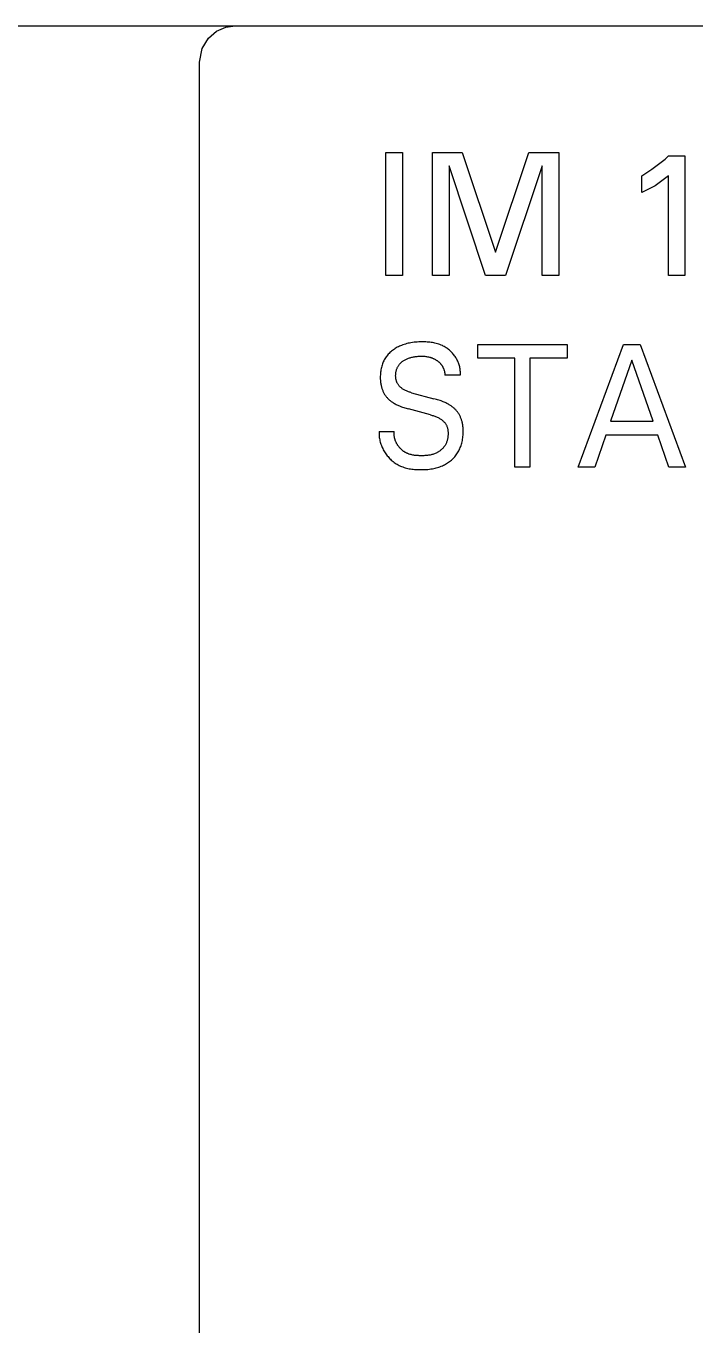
# Model space of a CAD drawing. Extents: x 10 to 656, y -396 to 292.
# Drawn here: x 257.493 to 259.365, y 114.572 to 118.21 of the extents above; entities that cross this region are included whole.
import ezdxf

# ---------------------------------------------------------------- set-up
doc = ezdxf.new("R2010")
doc.units = 0
doc.header["$LTSCALE"] = 5
doc.header["$MEASUREMENT"] = 0
doc.layers.get('0').update_dxf_attribs({"linetype": 'CONTINUOUS'})

msp = doc.modelspace()

# ---------------------------------------------------------------- linework, layer by layer
at = {"color": 7, "linetype": 'Continuous'}
for p, q in [((252.5128, 118.2098), (261.4201, 118.2098)), ((258.0034, 118.1753), (258.0264, 118.195)), ((258.0264, 118.195), (258.0522, 118.2062)), ((258.0522, 118.2062), (258.0783, 118.2098)), ((257.986, 118.1466), (258.0034, 118.1753)), ((257.9787, 118.1086), (257.986, 118.1466)), ((257.9787, 94.1194), (257.9787, 118.1086)), ((258.5001, 117.5114), (258.5001, 117.8555)), ((258.5001, 117.8555), (258.5466, 117.8555)), ((258.5466, 117.8555), (258.5466, 117.5114)), ((258.6303, 117.5114), (258.6303, 117.8555)), ((258.6303, 117.8555), (258.714, 117.8555)), ((258.714, 117.8555), (258.807, 117.5765)), ((258.807, 117.5765), (258.9, 117.8555)), ((258.9, 117.8555), (258.9838, 117.8555)), ((258.9838, 117.8555), (258.9838, 117.5114)), ((259.2442, 117.809), (259.2814, 117.8369)), ((259.2814, 117.8369), (259.2907, 117.8462)), ((259.2907, 117.8462), (259.3372, 117.8462)), ((259.3372, 117.8462), (259.3372, 117.5114)), ((258.6768, 117.8183), (258.6768, 117.5114)), ((258.7791, 117.5114), (258.6768, 117.8183)), ((258.9372, 117.8183), (258.8349, 117.5114)), ((258.9372, 117.5114), (258.9372, 117.8183)), ((259.2163, 117.7904), (259.2442, 117.809)), ((259.2163, 117.7439), (259.2163, 117.7904)), ((259.2535, 117.7625), (259.2163, 117.7439)), ((259.2907, 117.7904), (259.2535, 117.7625)), ((259.2907, 117.5114), (259.2907, 117.7904)), ((258.5466, 117.5114), (258.5001, 117.5114)), ((258.6768, 117.5114), (258.6303, 117.5114)), ((258.8349, 117.5114), (258.7791, 117.5114)), ((258.9838, 117.5114), (258.9372, 117.5114)), ((259.3372, 117.5114), (259.2907, 117.5114)), ((258.5625, 117.3211), (258.5587, 117.3202)), ((258.5664, 117.3219), (258.5625, 117.3211)), ((258.5702, 117.3226), (258.5664, 117.3219)), ((258.5746, 117.3233), (258.5702, 117.3226)), ((258.5789, 117.3239), (258.5746, 117.3233)), ((258.5832, 117.3243), (258.5789, 117.3239)), ((258.5876, 117.3246), (258.5832, 117.3243)), ((258.592, 117.3249), (258.5876, 117.3246)), ((258.5963, 117.325), (258.592, 117.3249)), ((258.6008, 117.3251), (258.5963, 117.325)), ((258.6044, 117.3251), (258.6008, 117.3251)), ((258.6081, 117.325), (258.6044, 117.3251)), ((258.6118, 117.3249), (258.6081, 117.325)), ((258.6155, 117.3247), (258.6118, 117.3249)), ((258.6192, 117.3244), (258.6155, 117.3247)), ((258.6229, 117.3241), (258.6192, 117.3244)), ((258.6265, 117.3236), (258.6229, 117.3241)), ((258.6302, 117.3231), (258.6265, 117.3236)), ((258.6338, 117.3224), (258.6302, 117.3231)), ((258.6374, 117.3217), (258.6338, 117.3224)), ((258.6409, 117.3209), (258.6374, 117.3217)), ((258.6445, 117.3199), (258.6409, 117.3209)), ((258.5026, 117.2855), (258.5007, 117.2829)), ((258.5046, 117.288), (258.5026, 117.2855)), ((258.5067, 117.2904), (258.5046, 117.288)), ((258.5089, 117.2927), (258.5067, 117.2904)), ((258.5112, 117.295), (258.5089, 117.2927)), ((258.5135, 117.2971), (258.5112, 117.295)), ((258.516, 117.2992), (258.5135, 117.2971)), ((258.5185, 117.3012), (258.516, 117.2992)), ((258.5211, 117.3031), (258.5185, 117.3012)), ((258.5237, 117.305), (258.5211, 117.3031)), ((258.5264, 117.3067), (258.5237, 117.305)), ((258.5292, 117.3083), (258.5264, 117.3067)), ((258.532, 117.3099), (258.5292, 117.3083)), ((258.5349, 117.3114), (258.532, 117.3099)), ((258.5378, 117.3128), (258.5349, 117.3114)), ((258.5407, 117.3141), (258.5378, 117.3128)), ((258.5437, 117.3153), (258.5407, 117.3141)), ((258.5474, 117.3167), (258.5437, 117.3153)), ((258.5511, 117.318), (258.5474, 117.3167)), ((258.5549, 117.3191), (258.5511, 117.318)), ((258.5587, 117.3202), (258.5549, 117.3191)), ((258.5847, 117.2842), (258.5874, 117.2845)), ((258.5874, 117.2845), (258.59, 117.2847)), ((258.59, 117.2847), (258.5927, 117.2849)), ((258.5927, 117.2849), (258.5954, 117.285)), ((258.5954, 117.285), (258.5981, 117.2851)), ((258.5981, 117.2851), (258.6008, 117.2851)), ((258.6008, 117.2851), (258.6034, 117.285)), ((258.6034, 117.285), (258.6061, 117.2849)), ((258.6061, 117.2849), (258.6087, 117.2847)), ((258.6087, 117.2847), (258.6114, 117.2845)), ((258.6114, 117.2845), (258.614, 117.2841)), ((258.6479, 117.3188), (258.6445, 117.3199)), ((258.6514, 117.3176), (258.6479, 117.3188)), ((258.6547, 117.3162), (258.6514, 117.3176)), ((258.6581, 117.3147), (258.6547, 117.3162)), ((258.6607, 117.3134), (258.6581, 117.3147)), ((258.6633, 117.312), (258.6607, 117.3134)), ((258.6659, 117.3105), (258.6633, 117.312)), ((258.6684, 117.3089), (258.6659, 117.3105)), ((258.6709, 117.3072), (258.6684, 117.3089)), ((258.6733, 117.3055), (258.6709, 117.3072)), ((258.6757, 117.3036), (258.6733, 117.3055)), ((258.678, 117.3017), (258.6757, 117.3036)), ((258.6802, 117.2997), (258.678, 117.3017)), ((258.6824, 117.2976), (258.6802, 117.2997)), ((258.6845, 117.2955), (258.6824, 117.2976)), ((258.6865, 117.2933), (258.6845, 117.2955)), ((258.6885, 117.291), (258.6865, 117.2933)), ((258.6904, 117.2886), (258.6885, 117.291)), ((258.6922, 117.2862), (258.6904, 117.2886)), ((258.6939, 117.2838), (258.6922, 117.2862)), ((258.757, 117.2792), (258.757, 117.3182)), ((258.757, 117.3182), (259.0071, 117.3182)), ((259.0071, 117.3182), (259.0071, 117.2792)), ((259.0378, 116.9741), (259.1649, 117.3182)), ((259.1649, 117.3182), (259.2114, 117.3182)), ((259.2114, 117.3182), (259.3385, 116.9741)), ((258.4868, 117.2503), (258.4861, 117.2469)), ((258.4876, 117.2538), (258.4868, 117.2503)), ((258.4885, 117.2572), (258.4876, 117.2538)), ((258.4894, 117.2602), (258.4885, 117.2572)), ((258.4905, 117.2632), (258.4894, 117.2602)), ((258.4916, 117.2662), (258.4905, 117.2632)), ((258.4928, 117.2691), (258.4916, 117.2662)), ((258.4942, 117.272), (258.4928, 117.2691)), ((258.4957, 117.2748), (258.4942, 117.272)), ((258.4972, 117.2776), (258.4957, 117.2748)), ((258.4989, 117.2803), (258.4972, 117.2776)), ((258.5007, 117.2829), (258.4989, 117.2803)), ((258.5301, 117.2477), (258.5307, 117.2493)), ((258.5307, 117.2493), (258.5313, 117.2509)), ((258.5313, 117.2509), (258.532, 117.2525)), ((258.532, 117.2525), (258.5327, 117.254)), ((258.5327, 117.254), (258.5335, 117.2555)), ((258.5335, 117.2555), (258.5344, 117.257)), ((258.5344, 117.257), (258.5353, 117.2585)), ((258.5353, 117.2585), (258.5362, 117.2599)), ((258.5362, 117.2599), (258.5372, 117.2613)), ((258.5372, 117.2613), (258.5383, 117.2626)), ((258.5383, 117.2626), (258.5394, 117.2639)), ((258.5394, 117.2639), (258.5406, 117.2652)), ((258.5406, 117.2652), (258.5419, 117.2665)), ((258.5419, 117.2665), (258.5432, 117.2677)), ((258.5432, 117.2677), (258.5445, 117.2688)), ((258.5445, 117.2688), (258.5459, 117.2699)), ((258.5459, 117.2699), (258.5473, 117.271)), ((258.5473, 117.271), (258.5488, 117.272)), ((258.5488, 117.272), (258.5503, 117.2729)), ((258.5503, 117.2729), (258.5518, 117.2739)), ((258.5518, 117.2739), (258.5537, 117.2749)), ((258.5537, 117.2749), (258.5556, 117.2759)), ((258.5556, 117.2759), (258.5576, 117.2769)), ((258.5576, 117.2769), (258.5596, 117.2778)), ((258.5596, 117.2778), (258.5616, 117.2786)), ((258.5616, 117.2786), (258.5637, 117.2794)), ((258.5637, 117.2794), (258.5657, 117.2801)), ((258.5657, 117.2801), (258.568, 117.2808)), ((258.568, 117.2808), (258.5703, 117.2814)), ((258.5703, 117.2814), (258.5726, 117.282)), ((258.5726, 117.282), (258.575, 117.2826)), ((258.575, 117.2826), (258.5773, 117.283)), ((258.5773, 117.283), (258.5797, 117.2835)), ((258.5797, 117.2835), (258.582, 117.2838)), ((258.582, 117.2838), (258.5847, 117.2842)), ((258.614, 117.2841), (258.6166, 117.2837)), ((258.6166, 117.2837), (258.6195, 117.2831)), ((258.6195, 117.2831), (258.6224, 117.2824)), ((258.6224, 117.2824), (258.6238, 117.282)), ((258.6238, 117.282), (258.6252, 117.2816)), ((258.6252, 117.2816), (258.6266, 117.2811)), ((258.6266, 117.2811), (258.628, 117.2806)), ((258.628, 117.2806), (258.6294, 117.2801)), ((258.6294, 117.2801), (258.6308, 117.2795)), ((258.6308, 117.2795), (258.632, 117.279)), ((258.632, 117.279), (258.6332, 117.2785)), ((258.6332, 117.2785), (258.6344, 117.2779)), ((258.6344, 117.2779), (258.6355, 117.2774)), ((258.6355, 117.2774), (258.6367, 117.2768)), ((258.6367, 117.2768), (258.6378, 117.2761)), ((258.6378, 117.2761), (258.639, 117.2755)), ((258.639, 117.2755), (258.6401, 117.2748)), ((258.6401, 117.2748), (258.6412, 117.2741)), ((258.6412, 117.2741), (258.6423, 117.2734)), ((258.6423, 117.2734), (258.6433, 117.2726)), ((258.6433, 117.2726), (258.6443, 117.2719)), ((258.6443, 117.2719), (258.6453, 117.2712)), ((258.6453, 117.2712), (258.6463, 117.2704)), ((258.6463, 117.2704), (258.6472, 117.2696)), ((258.6472, 117.2696), (258.6481, 117.2688)), ((258.6481, 117.2688), (258.6491, 117.268)), ((258.6491, 117.268), (258.6499, 117.2672)), ((258.6499, 117.2672), (258.6508, 117.2663)), ((258.6508, 117.2663), (258.6517, 117.2654)), ((258.6517, 117.2654), (258.6525, 117.2646)), ((258.6525, 117.2646), (258.6533, 117.2636)), ((258.6533, 117.2636), (258.6541, 117.2627)), ((258.6541, 117.2627), (258.6548, 117.2617)), ((258.6548, 117.2617), (258.6556, 117.2608)), ((258.6556, 117.2608), (258.6562, 117.2598)), ((258.6562, 117.2598), (258.6569, 117.2588)), ((258.6569, 117.2588), (258.6575, 117.2578)), ((258.6575, 117.2578), (258.6582, 117.2568)), ((258.6582, 117.2568), (258.6587, 117.2558)), ((258.6587, 117.2558), (258.6593, 117.2548)), ((258.6593, 117.2548), (258.6598, 117.2537)), ((258.6598, 117.2537), (258.6604, 117.2526)), ((258.6604, 117.2526), (258.6608, 117.2516)), ((258.6608, 117.2516), (258.6613, 117.2505)), ((258.6613, 117.2505), (258.6618, 117.2494)), ((258.6618, 117.2494), (258.6622, 117.2482)), ((258.6622, 117.2482), (258.6626, 117.247)), ((258.6955, 117.2814), (258.6939, 117.2838)), ((258.697, 117.2789), (258.6955, 117.2814)), ((258.6984, 117.2764), (258.697, 117.2789)), ((258.6997, 117.2739), (258.6984, 117.2764)), ((258.701, 117.2713), (258.6997, 117.2739)), ((258.7021, 117.2687), (258.701, 117.2713)), ((258.7032, 117.2661), (258.7021, 117.2687)), ((258.7042, 117.2634), (258.7032, 117.2661)), ((258.7051, 117.2607), (258.7042, 117.2634)), ((258.7059, 117.2579), (258.7051, 117.2607)), ((258.7066, 117.2551), (258.7059, 117.2579)), ((258.7072, 117.2523), (258.7066, 117.2551)), ((258.7077, 117.2495), (258.7072, 117.2523)), ((258.708, 117.2466), (258.7077, 117.2495)), ((258.8609, 117.2792), (258.757, 117.2792)), ((258.8609, 116.9741), (258.8609, 117.2792)), ((258.9032, 117.2792), (258.9032, 116.9741)), ((259.0071, 117.2792), (258.9032, 117.2792)), ((259.1884, 117.2739), (259.1291, 117.1029)), ((259.2479, 117.1029), (259.1884, 117.2739)), ((258.4846, 117.2329), (258.4844, 117.2293)), ((258.4844, 117.2293), (258.4844, 117.2258)), ((258.4844, 117.2258), (258.4844, 117.2234)), ((258.4844, 117.2234), (258.4845, 117.221)), ((258.4845, 117.221), (258.4846, 117.2185)), ((258.4848, 117.2364), (258.4846, 117.2329)), ((258.4846, 117.2185), (258.4848, 117.2161)), ((258.4851, 117.2399), (258.4848, 117.2364)), ((258.4848, 117.2161), (258.485, 117.2137)), ((258.485, 117.2137), (258.4853, 117.2113)), ((258.4856, 117.2434), (258.4851, 117.2399)), ((258.4861, 117.2469), (258.4856, 117.2434)), ((258.5274, 117.2311), (258.5275, 117.233)), ((258.5274, 117.2292), (258.5274, 117.2311)), ((258.5275, 117.2276), (258.5274, 117.2292)), ((258.5275, 117.233), (258.5276, 117.2349)), ((258.5276, 117.2259), (258.5275, 117.2276)), ((258.5276, 117.2349), (258.5278, 117.2368)), ((258.5278, 117.2243), (258.5276, 117.2259)), ((258.5278, 117.2368), (258.528, 117.2386)), ((258.528, 117.2226), (258.5278, 117.2243)), ((258.528, 117.2386), (258.5283, 117.2405)), ((258.5282, 117.221), (258.528, 117.2226)), ((258.5285, 117.2194), (258.5282, 117.221)), ((258.5283, 117.2405), (258.5287, 117.2423)), ((258.5289, 117.2178), (258.5285, 117.2194)), ((258.5287, 117.2423), (258.5291, 117.2441)), ((258.5293, 117.2162), (258.5289, 117.2178)), ((258.5291, 117.2441), (258.5296, 117.2459)), ((258.5298, 117.2146), (258.5293, 117.2162)), ((258.5296, 117.2459), (258.5301, 117.2477)), ((258.5304, 117.2131), (258.5298, 117.2146)), ((258.531, 117.2116), (258.5304, 117.2131)), ((258.5317, 117.2101), (258.531, 117.2116)), ((258.6626, 117.247), (258.663, 117.2458)), ((258.663, 117.2458), (258.6633, 117.2446)), ((258.6633, 117.2446), (258.6637, 117.2434)), ((258.6637, 117.2434), (258.664, 117.2422)), ((258.664, 117.2422), (258.6642, 117.2409)), ((258.6642, 117.2409), (258.6645, 117.2397)), ((258.6645, 117.2397), (258.6647, 117.2384)), ((258.6647, 117.2384), (258.6649, 117.2372)), ((258.6649, 117.2372), (258.665, 117.2359)), ((258.665, 117.2359), (258.6651, 117.2347)), ((258.6651, 117.2347), (258.6652, 117.2334)), ((258.6652, 117.2334), (258.6653, 117.2321)), ((258.7083, 117.2321), (258.6653, 117.2321)), ((258.7083, 117.2438), (258.708, 117.2466)), ((258.7085, 117.2409), (258.7083, 117.2438)), ((258.7083, 117.2321), (258.7085, 117.2351)), ((258.7085, 117.238), (258.7085, 117.2409)), ((258.7085, 117.2351), (258.7085, 117.238)), ((258.4853, 117.2113), (258.4856, 117.2089)), ((258.4856, 117.2089), (258.486, 117.2065)), ((258.486, 117.2065), (258.4864, 117.2042)), ((258.4864, 117.2042), (258.4869, 117.2018)), ((258.4869, 117.2018), (258.4874, 117.1999)), ((258.4874, 117.1999), (258.4879, 117.198)), ((258.4879, 117.198), (258.4885, 117.1961)), ((258.4885, 117.1961), (258.4891, 117.1942)), ((258.4891, 117.1942), (258.4897, 117.1923)), ((258.4897, 117.1923), (258.4904, 117.1904)), ((258.4904, 117.1904), (258.4911, 117.1886)), ((258.4911, 117.1886), (258.4919, 117.1868)), ((258.4919, 117.1868), (258.4927, 117.185)), ((258.4927, 117.185), (258.4936, 117.1832)), ((258.4936, 117.1832), (258.4946, 117.1815)), ((258.4946, 117.1815), (258.4955, 117.1798)), ((258.4955, 117.1798), (258.4965, 117.1782)), ((258.4965, 117.1782), (258.4975, 117.1766)), ((258.4975, 117.1766), (258.4986, 117.175)), ((258.5324, 117.2086), (258.5317, 117.2101)), ((258.5332, 117.2072), (258.5324, 117.2086)), ((258.5341, 117.2058), (258.5332, 117.2072)), ((258.5351, 117.2045), (258.5341, 117.2058)), ((258.5361, 117.2031), (258.5351, 117.2045)), ((258.5372, 117.2019), (258.5361, 117.2031)), ((258.5383, 117.2006), (258.5372, 117.2019)), ((258.5395, 117.1994), (258.5383, 117.2006)), ((258.5407, 117.1983), (258.5395, 117.1994)), ((258.542, 117.1972), (258.5407, 117.1983)), ((258.5433, 117.1961), (258.542, 117.1972)), ((258.5446, 117.1951), (258.5433, 117.1961)), ((258.5459, 117.1941), (258.5446, 117.1951)), ((258.5473, 117.1931), (258.5459, 117.1941)), ((258.5493, 117.1919), (258.5473, 117.1931)), ((258.5512, 117.1908), (258.5493, 117.1919)), ((258.5532, 117.1897), (258.5512, 117.1908)), ((258.5552, 117.1887), (258.5532, 117.1897)), ((258.5573, 117.1877), (258.5552, 117.1887)), ((258.5594, 117.1869), (258.5573, 117.1877)), ((258.5615, 117.186), (258.5594, 117.1869)), ((258.5636, 117.1853), (258.5615, 117.186)), ((258.5657, 117.1845), (258.5636, 117.1853)), ((258.5679, 117.1839), (258.5657, 117.1845)), ((258.57, 117.1832), (258.5679, 117.1839)), ((258.5722, 117.1826), (258.57, 117.1832)), ((258.5722, 117.1826), (258.6346, 117.166)), ((258.4986, 117.175), (258.4997, 117.1734)), ((258.4997, 117.1734), (258.5009, 117.1719)), ((258.5009, 117.1719), (258.5021, 117.1704)), ((258.5021, 117.1704), (258.5033, 117.169)), ((258.5033, 117.169), (258.5046, 117.1675)), ((258.5046, 117.1675), (258.5059, 117.1662)), ((258.5059, 117.1662), (258.5072, 117.1648)), ((258.5072, 117.1648), (258.5087, 117.1635)), ((258.5087, 117.1635), (258.5102, 117.1621)), ((258.5102, 117.1621), (258.5118, 117.1608)), ((258.5118, 117.1608), (258.5133, 117.1596)), ((258.5133, 117.1596), (258.5149, 117.1584)), ((258.5149, 117.1584), (258.5166, 117.1572)), ((258.5166, 117.1572), (258.5182, 117.1561)), ((258.5182, 117.1561), (258.5199, 117.155)), ((258.5199, 117.155), (258.5216, 117.154)), ((258.5216, 117.154), (258.5239, 117.1526)), ((258.5239, 117.1526), (258.5261, 117.1514)), ((258.5261, 117.1514), (258.5284, 117.1502)), ((258.5284, 117.1502), (258.5307, 117.149)), ((258.5307, 117.149), (258.5331, 117.1479)), ((258.5331, 117.1479), (258.5354, 117.1468)), ((258.5354, 117.1468), (258.5378, 117.1458)), ((258.5378, 117.1458), (258.5402, 117.1448)), ((258.5402, 117.1448), (258.5434, 117.1435)), ((258.5434, 117.1435), (258.5466, 117.1423)), ((258.5466, 117.1423), (258.5499, 117.1412)), ((258.5499, 117.1412), (258.5531, 117.1401)), ((258.5531, 117.1401), (258.5564, 117.1391)), ((258.5564, 117.1391), (258.5597, 117.1382)), ((258.638, 117.1651), (258.6346, 117.166)), ((258.6414, 117.1641), (258.638, 117.1651)), ((258.6448, 117.1631), (258.6414, 117.1641)), ((258.6482, 117.162), (258.6448, 117.1631)), ((258.6516, 117.1609), (258.6482, 117.162)), ((258.6549, 117.1597), (258.6516, 117.1609)), ((258.6582, 117.1584), (258.6549, 117.1597)), ((258.6607, 117.1574), (258.6582, 117.1584)), ((258.6632, 117.1563), (258.6607, 117.1574)), ((258.6656, 117.1552), (258.6632, 117.1563)), ((258.6681, 117.1541), (258.6656, 117.1552)), ((258.6705, 117.1529), (258.6681, 117.1541)), ((258.6728, 117.1517), (258.6705, 117.1529)), ((258.6752, 117.1504), (258.6728, 117.1517)), ((258.6775, 117.149), (258.6752, 117.1504)), ((258.6792, 117.148), (258.6775, 117.149)), ((258.681, 117.1468), (258.6792, 117.148)), ((258.6827, 117.1457), (258.681, 117.1468)), ((258.6844, 117.1445), (258.6827, 117.1457)), ((258.686, 117.1433), (258.6844, 117.1445)), ((258.6876, 117.142), (258.686, 117.1433)), ((258.6892, 117.1407), (258.6876, 117.142)), ((258.6908, 117.1394), (258.6892, 117.1407)), ((258.6923, 117.138), (258.6908, 117.1394)), ((258.5597, 117.1382), (258.563, 117.1373)), ((258.6253, 117.1207), (258.563, 117.1373)), ((258.6253, 117.1207), (258.6277, 117.12)), ((258.6277, 117.12), (258.63, 117.1194)), ((258.63, 117.1194), (258.6324, 117.1186)), ((258.6324, 117.1186), (258.6347, 117.1179)), ((258.6347, 117.1179), (258.637, 117.117)), ((258.637, 117.117), (258.6393, 117.1162)), ((258.6393, 117.1162), (258.6415, 117.1152)), ((258.6415, 117.1152), (258.6438, 117.1142)), ((258.6438, 117.1142), (258.646, 117.1131)), ((258.646, 117.1131), (258.6482, 117.112)), ((258.6482, 117.112), (258.6503, 117.1108)), ((258.6503, 117.1108), (258.6524, 117.1095)), ((258.6524, 117.1095), (258.6539, 117.1085)), ((258.6539, 117.1085), (258.6554, 117.1075)), ((258.6554, 117.1075), (258.6568, 117.1064)), ((258.6568, 117.1064), (258.6583, 117.1052)), ((258.6583, 117.1052), (258.6596, 117.1041)), ((258.6596, 117.1041), (258.661, 117.1029)), ((258.661, 117.1029), (258.6622, 117.1016)), ((258.6937, 117.1366), (258.6923, 117.138)), ((258.6951, 117.1352), (258.6937, 117.1366)), ((258.6964, 117.1338), (258.6951, 117.1352)), ((258.6977, 117.1323), (258.6964, 117.1338)), ((258.699, 117.1308), (258.6977, 117.1323)), ((258.7002, 117.1292), (258.699, 117.1308)), ((258.7014, 117.1276), (258.7002, 117.1292)), ((258.7026, 117.126), (258.7014, 117.1276)), ((258.7037, 117.1244), (258.7026, 117.126)), ((258.7047, 117.1227), (258.7037, 117.1244)), ((258.7057, 117.121), (258.7047, 117.1227)), ((258.7067, 117.1192), (258.7057, 117.121)), ((258.7076, 117.1174), (258.7067, 117.1192)), ((258.7085, 117.1155), (258.7076, 117.1174)), ((258.7093, 117.1137), (258.7085, 117.1155)), ((258.7101, 117.1118), (258.7093, 117.1137)), ((258.7108, 117.1099), (258.7101, 117.1118)), ((258.7115, 117.108), (258.7108, 117.1099)), ((258.7121, 117.1061), (258.7115, 117.108)), ((258.7127, 117.1041), (258.7121, 117.1061)), ((258.7133, 117.1021), (258.7127, 117.1041)), ((259.1291, 117.1029), (259.2479, 117.1029)), ((258.4809, 117.0739), (258.4808, 117.0706)), ((258.4808, 117.0706), (258.4808, 117.0673)), ((258.4808, 117.0673), (258.481, 117.064)), ((258.4809, 117.0739), (258.5235, 117.0739)), ((258.5231, 117.0686), (258.5232, 117.0699)), ((258.5231, 117.0672), (258.5231, 117.0686)), ((258.5232, 117.0659), (258.5231, 117.0672)), ((258.5232, 117.0712), (258.5233, 117.0725)), ((258.5232, 117.0699), (258.5232, 117.0712)), ((258.5233, 117.0725), (258.5235, 117.0739)), ((258.6622, 117.1016), (258.6635, 117.1003)), ((258.6635, 117.1003), (258.6646, 117.099)), ((258.6646, 117.099), (258.6657, 117.0976)), ((258.6657, 117.0976), (258.6668, 117.0961)), ((258.6668, 117.0961), (258.6678, 117.0947)), ((258.6678, 117.0947), (258.6687, 117.0931)), ((258.6687, 117.0931), (258.6695, 117.0915)), ((258.6695, 117.0915), (258.6703, 117.0899)), ((258.6703, 117.0899), (258.671, 117.0882)), ((258.671, 117.0882), (258.6716, 117.0864)), ((258.6716, 117.0864), (258.6721, 117.0846)), ((258.6721, 117.0846), (258.6726, 117.0828)), ((258.6726, 117.0828), (258.673, 117.081)), ((258.673, 117.081), (258.6733, 117.0792)), ((258.6733, 117.0792), (258.6736, 117.0773)), ((258.6736, 117.0773), (258.6738, 117.0754)), ((258.6738, 117.0754), (258.674, 117.0735)), ((258.674, 117.0735), (258.6741, 117.0717)), ((258.6741, 117.0717), (258.6741, 117.0696)), ((258.6741, 117.0696), (258.6742, 117.0676)), ((258.6742, 117.0676), (258.6741, 117.0656)), ((258.7138, 117.1002), (258.7133, 117.1021)), ((258.7143, 117.0977), (258.7138, 117.1002)), ((258.7148, 117.0953), (258.7143, 117.0977)), ((258.7152, 117.0929), (258.7148, 117.0953)), ((258.7155, 117.0904), (258.7152, 117.0929)), ((258.7158, 117.088), (258.7155, 117.0904)), ((258.716, 117.0855), (258.7158, 117.088)), ((258.7162, 117.083), (258.716, 117.0855)), ((258.7161, 117.0642), (258.7163, 117.068)), ((258.7163, 117.0805), (258.7162, 117.083)), ((258.7164, 117.078), (258.7163, 117.0805)), ((258.7163, 117.068), (258.7164, 117.0718)), ((258.7164, 117.0756), (258.7164, 117.078)), ((258.7164, 117.0718), (258.7164, 117.0756)), ((258.481, 117.064), (258.4812, 117.0608)), ((258.4812, 117.0608), (258.4816, 117.0575)), ((258.4816, 117.0575), (258.4821, 117.0543)), ((258.4821, 117.0543), (258.4827, 117.051)), ((258.4827, 117.051), (258.4834, 117.0478)), ((258.4834, 117.0478), (258.4843, 117.0446)), ((258.4843, 117.0446), (258.4852, 117.0415)), ((258.4852, 117.0415), (258.4862, 117.0383)), ((258.4862, 117.0383), (258.4874, 117.0352)), ((258.4874, 117.0352), (258.4886, 117.0322)), ((258.4886, 117.0322), (258.4899, 117.0291)), ((258.5232, 117.0646), (258.5232, 117.0659)), ((258.5233, 117.0633), (258.5232, 117.0646)), ((258.5234, 117.062), (258.5233, 117.0633)), ((258.5236, 117.0607), (258.5234, 117.062)), ((258.5238, 117.0594), (258.5236, 117.0607)), ((258.524, 117.0581), (258.5238, 117.0594)), ((258.5243, 117.0568), (258.524, 117.0581)), ((258.5246, 117.0555), (258.5243, 117.0568)), ((258.5249, 117.0543), (258.5246, 117.0555)), ((258.5252, 117.053), (258.5249, 117.0543)), ((258.5256, 117.0517), (258.5252, 117.053)), ((258.526, 117.0505), (258.5256, 117.0517)), ((258.5264, 117.0492), (258.526, 117.0505)), ((258.5269, 117.048), (258.5264, 117.0492)), ((258.5273, 117.0468), (258.5269, 117.048)), ((258.5279, 117.0456), (258.5273, 117.0468)), ((258.5284, 117.0444), (258.5279, 117.0456)), ((258.529, 117.0432), (258.5284, 117.0444)), ((258.5295, 117.042), (258.529, 117.0432)), ((258.5301, 117.0408), (258.5295, 117.042)), ((258.5308, 117.0397), (258.5301, 117.0408)), ((258.5314, 117.0386), (258.5308, 117.0397)), ((258.5321, 117.0374), (258.5314, 117.0386)), ((258.5328, 117.0363), (258.5321, 117.0374)), ((258.5336, 117.0352), (258.5328, 117.0363)), ((258.5344, 117.034), (258.5336, 117.0352)), ((258.5352, 117.0329), (258.5344, 117.034)), ((258.536, 117.0318), (258.5352, 117.0329)), ((258.5369, 117.0307), (258.536, 117.0318)), ((258.5377, 117.0297), (258.5369, 117.0307)), ((258.5386, 117.0286), (258.5377, 117.0297)), ((258.6625, 117.0308), (258.6613, 117.0293)), ((258.6636, 117.0323), (258.6625, 117.0308)), ((258.6647, 117.0338), (258.6636, 117.0323)), ((258.6657, 117.0353), (258.6647, 117.0338)), ((258.6667, 117.037), (258.6657, 117.0353)), ((258.6676, 117.0388), (258.6667, 117.037)), ((258.6685, 117.0405), (258.6676, 117.0388)), ((258.6693, 117.0423), (258.6685, 117.0405)), ((258.6701, 117.0442), (258.6693, 117.0423)), ((258.6707, 117.046), (258.6701, 117.0442)), ((258.6713, 117.0479), (258.6707, 117.046)), ((258.6719, 117.0498), (258.6713, 117.0479)), ((258.6724, 117.0517), (258.6719, 117.0498)), ((258.6728, 117.0537), (258.6724, 117.0517)), ((258.6732, 117.0556), (258.6728, 117.0537)), ((258.6735, 117.0576), (258.6732, 117.0556)), ((258.6737, 117.0596), (258.6735, 117.0576)), ((258.6739, 117.0616), (258.6737, 117.0596)), ((258.6741, 117.0636), (258.6739, 117.0616)), ((258.6741, 117.0656), (258.6741, 117.0636)), ((258.7083, 117.029), (258.7095, 117.0321)), ((258.7095, 117.0321), (258.7106, 117.0353)), ((258.7106, 117.0353), (258.7116, 117.0385)), ((258.7116, 117.0385), (258.7125, 117.0418)), ((258.7125, 117.0418), (258.7134, 117.0455)), ((258.7134, 117.0455), (258.7142, 117.0492)), ((258.7142, 117.0492), (258.7148, 117.0529)), ((258.7148, 117.0529), (258.7153, 117.0567)), ((258.7153, 117.0567), (258.7158, 117.0604)), ((258.7158, 117.0604), (258.7161, 117.0642)), ((259.1155, 117.0639), (259.0848, 116.9741)), ((259.2613, 117.0639), (259.1155, 117.0639)), ((259.2924, 116.9741), (259.2613, 117.0639)), ((258.4899, 117.0291), (258.4913, 117.0261)), ((258.4913, 117.0261), (258.4928, 117.0232)), ((258.4928, 117.0232), (258.4944, 117.0203)), ((258.4944, 117.0203), (258.4961, 117.0174)), ((258.4961, 117.0174), (258.4979, 117.0146)), ((258.4979, 117.0146), (258.4998, 117.0118)), ((258.4998, 117.0118), (258.5018, 117.0091)), ((258.5018, 117.0091), (258.5038, 117.0064)), ((258.5038, 117.0064), (258.506, 117.0038)), ((258.506, 117.0038), (258.5082, 117.0013)), ((258.5082, 117.0013), (258.5105, 116.9988)), ((258.5105, 116.9988), (258.5129, 116.9965)), ((258.5129, 116.9965), (258.5153, 116.9942)), ((258.5153, 116.9942), (258.5178, 116.9919)), ((258.5396, 117.0276), (258.5386, 117.0286)), ((258.5405, 117.0266), (258.5396, 117.0276)), ((258.5415, 117.0256), (258.5405, 117.0266)), ((258.5424, 117.0247), (258.5415, 117.0256)), ((258.5434, 117.0237), (258.5424, 117.0247)), ((258.5445, 117.0228), (258.5434, 117.0237)), ((258.5455, 117.0219), (258.5445, 117.0228)), ((258.5465, 117.0211), (258.5455, 117.0219)), ((258.5476, 117.0202), (258.5465, 117.0211)), ((258.5487, 117.0194), (258.5476, 117.0202)), ((258.5498, 117.0186), (258.5487, 117.0194)), ((258.5509, 117.0178), (258.5498, 117.0186)), ((258.5521, 117.0171), (258.5509, 117.0178)), ((258.5532, 117.0164), (258.5521, 117.0171)), ((258.5544, 117.0157), (258.5532, 117.0164)), ((258.5555, 117.015), (258.5544, 117.0157)), ((258.5567, 117.0144), (258.5555, 117.015)), ((258.5579, 117.0138), (258.5567, 117.0144)), ((258.5592, 117.0132), (258.5579, 117.0138)), ((258.5604, 117.0126), (258.5592, 117.0132)), ((258.5617, 117.0121), (258.5604, 117.0126)), ((258.563, 117.0116), (258.5617, 117.0121)), ((258.5643, 117.0111), (258.563, 117.0116)), ((258.5656, 117.0107), (258.5643, 117.0111)), ((258.568, 117.0099), (258.5656, 117.0107)), ((258.5704, 117.0093), (258.568, 117.0099)), ((258.5729, 117.0087), (258.5704, 117.0093)), ((258.5755, 117.0082), (258.5729, 117.0087)), ((258.578, 117.0078), (258.5755, 117.0082)), ((258.5805, 117.0074), (258.578, 117.0078)), ((258.5831, 117.0071), (258.5805, 117.0074)), ((258.5857, 117.0068), (258.5831, 117.0071)), ((258.5883, 117.0066), (258.5857, 117.0068)), ((258.5909, 117.0065), (258.5883, 117.0066)), ((258.5935, 117.0064), (258.5909, 117.0065)), ((258.5962, 117.0063), (258.5935, 117.0064)), ((258.5988, 117.0063), (258.5962, 117.0063)), ((258.6013, 117.0063), (258.5988, 117.0063)), ((258.6039, 117.0063), (258.6013, 117.0063)), ((258.6064, 117.0064), (258.6039, 117.0063)), ((258.609, 117.0065), (258.6064, 117.0064)), ((258.6115, 117.0067), (258.609, 117.0065)), ((258.614, 117.0069), (258.6115, 117.0067)), ((258.6166, 117.0071), (258.614, 117.0069)), ((258.6191, 117.0075), (258.6166, 117.0071)), ((258.6215, 117.0078), (258.6191, 117.0075)), ((258.624, 117.0083), (258.6215, 117.0078)), ((258.6264, 117.0088), (258.624, 117.0083)), ((258.6289, 117.0094), (258.6264, 117.0088)), ((258.6313, 117.01), (258.6289, 117.0094)), ((258.6336, 117.0108), (258.6313, 117.01)), ((258.636, 117.0116), (258.6336, 117.0108)), ((258.6383, 117.0125), (258.636, 117.0116)), ((258.6406, 117.0136), (258.6383, 117.0125)), ((258.6423, 117.0144), (258.6406, 117.0136)), ((258.6439, 117.0152), (258.6423, 117.0144)), ((258.6456, 117.0161), (258.6439, 117.0152)), ((258.6472, 117.0171), (258.6456, 117.0161)), ((258.6487, 117.0181), (258.6472, 117.0171)), ((258.6503, 117.0192), (258.6487, 117.0181)), ((258.6518, 117.0203), (258.6503, 117.0192)), ((258.6533, 117.0215), (258.6518, 117.0203)), ((258.6547, 117.0227), (258.6533, 117.0215)), ((258.6561, 117.0239), (258.6547, 117.0227)), ((258.6575, 117.0252), (258.6561, 117.0239)), ((258.6588, 117.0265), (258.6575, 117.0252)), ((258.6601, 117.0279), (258.6588, 117.0265)), ((258.6613, 117.0293), (258.6601, 117.0279)), ((258.6811, 116.9921), (258.6836, 116.9942)), ((258.6836, 116.9942), (258.6861, 116.9964)), ((258.6861, 116.9964), (258.6884, 116.9987)), ((258.6884, 116.9987), (258.6907, 117.0011)), ((258.6907, 117.0011), (258.6929, 117.0035)), ((258.6929, 117.0035), (258.695, 117.006)), ((258.695, 117.006), (258.697, 117.0086)), ((258.697, 117.0086), (258.6989, 117.0113)), ((258.6989, 117.0113), (258.7007, 117.014)), ((258.7007, 117.014), (258.7025, 117.0169)), ((258.7025, 117.0169), (258.7041, 117.0198)), ((258.7041, 117.0198), (258.7056, 117.0228)), ((258.7056, 117.0228), (258.707, 117.0259)), ((258.707, 117.0259), (258.7083, 117.029)), ((258.5178, 116.9919), (258.5204, 116.9898)), ((258.5204, 116.9898), (258.5231, 116.9878)), ((258.5231, 116.9878), (258.5258, 116.9858)), ((258.5258, 116.9858), (258.5285, 116.984)), ((258.5285, 116.984), (258.5314, 116.9823)), ((258.5314, 116.9823), (258.5343, 116.9806)), ((258.5343, 116.9806), (258.5372, 116.9791)), ((258.5372, 116.9791), (258.5405, 116.9775)), ((258.5405, 116.9775), (258.5439, 116.9761)), ((258.5439, 116.9761), (258.5474, 116.9748)), ((258.5474, 116.9748), (258.5508, 116.9736)), ((258.5508, 116.9736), (258.5544, 116.9725)), ((258.5544, 116.9725), (258.558, 116.9716)), ((258.558, 116.9716), (258.5616, 116.9707)), ((258.5616, 116.9707), (258.5652, 116.97)), ((258.5652, 116.97), (258.5689, 116.9694)), ((258.5689, 116.9694), (258.5726, 116.9688)), ((258.5726, 116.9688), (258.5763, 116.9684)), ((258.5763, 116.9684), (258.5801, 116.968)), ((258.5801, 116.968), (258.5838, 116.9677)), ((258.5838, 116.9677), (258.5876, 116.9675)), ((258.5876, 116.9675), (258.5913, 116.9674)), ((258.5913, 116.9674), (258.595, 116.9673)), ((258.595, 116.9673), (258.5988, 116.9673)), ((258.5988, 116.9673), (258.6034, 116.9673)), ((258.6034, 116.9673), (258.608, 116.9675)), ((258.608, 116.9675), (258.6126, 116.9678)), ((258.6126, 116.9678), (258.6172, 116.9681)), ((258.6172, 116.9681), (258.6217, 116.9686)), ((258.6217, 116.9686), (258.6262, 116.9693)), ((258.6262, 116.9693), (258.6308, 116.97)), ((258.6308, 116.97), (258.6343, 116.9707)), ((258.6343, 116.9707), (258.6378, 116.9715)), ((258.6378, 116.9715), (258.6412, 116.9724)), ((258.6412, 116.9724), (258.6447, 116.9734)), ((258.6447, 116.9734), (258.6481, 116.9745)), ((258.6481, 116.9745), (258.6515, 116.9756)), ((258.6515, 116.9756), (258.6549, 116.9769)), ((258.6549, 116.9769), (258.6582, 116.9783)), ((258.6582, 116.9783), (258.6612, 116.9797)), ((258.6612, 116.9797), (258.6642, 116.9812)), ((258.6642, 116.9812), (258.6672, 116.9828)), ((258.6672, 116.9828), (258.6701, 116.9845)), ((258.6701, 116.9845), (258.6729, 116.9863)), ((258.6729, 116.9863), (258.6757, 116.9881)), ((258.6757, 116.9881), (258.6784, 116.9901)), ((258.6784, 116.9901), (258.6811, 116.9921)), ((258.9032, 116.9741), (258.8609, 116.9741)), ((259.0848, 116.9741), (259.0378, 116.9741)), ((259.3385, 116.9741), (259.2924, 116.9741))]:
    msp.add_line(p, q, dxfattribs=at)

doc.saveas('drawing.dxf')
